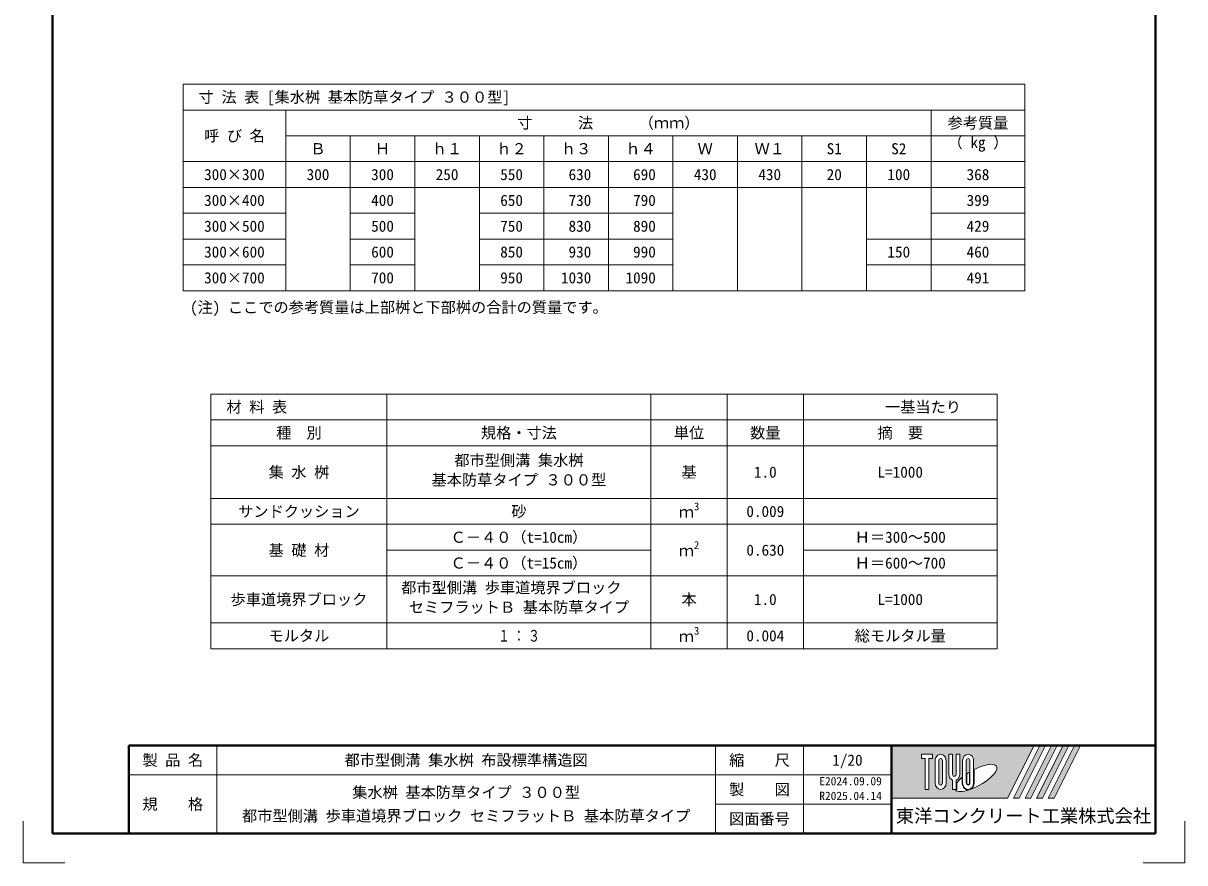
# Model space of a CAD drawing. Units: millimetres at full size; details may follow other scales. Extents: x 77586 to 117720, y -503 to 5664.
# Drawn here: x 77586 to 81546, y -363 to 2499 of the extents above; entities that cross this region are included whole.
import ezdxf
from ezdxf.enums import TextEntityAlignment as Align

# ---------------------------------------------------------------- set-up
doc = ezdxf.new("R2010")
doc.units = ezdxf.units.MM
doc.header["$LTSCALE"] = 40
for name, color, linetype, lineweight in [('Defpoints_3', 8, 'Continuous', 0), ('図枠', 7, 'Continuous', 5), ('寸法・材料表', 7, 'Continuous', 13)]:
    doc.layers.add(name, color=color, linetype=linetype, lineweight=lineweight)
doc.styles.add('ＭＳ ゴシック', font='')
doc.styles.add('ＭＳ Ｐゴシック', font='')
doc.styles.get('ＭＳ ゴシック').set_extended_font_data('MS Gothic')
doc.styles.get('ＭＳ Ｐゴシック').set_extended_font_data('MS PGothic')

msp = doc.modelspace()

# ---------------------------------------------------------------- hatches: boundary and pattern name
at = {"layer": '図枠'}
h = msp.add_hatch(color=256, dxfattribs=at)
h.paths.add_polyline_path([(80545.8, 36.79), (80545.8, -143.21), (80941.8, -143.21), (81031.8, 36.79)])
edge = h.paths.add_edge_path(flags=16)
edge.add_ellipse((80833.31, -74.01), major_axis=(70.52378, 39.47493), ratio=0.3471473354720696, start_angle=-144.31121600980623, end_angle=72.18990336618651, ccw=False)
edge.add_ellipse((80807.2, -91.06), major_axis=(-0, 24), ratio=0.8463541666666666, start_angle=-160.70345628558076, end_angle=-90.00000000004842)
edge.add_line((80827.51, -91.06), (80827.51, -45.31))
edge = h.paths.add_edge_path(flags=16)
edge.add_ellipse((80807.2, -15.36), major_axis=(-0, 22.15385), ratio=0.8463541725441261, start_angle=-90.00000000002018, end_angle=89.9999999999805, ccw=False)
edge.add_line((80825.95, -15.36), (80825.95, -91.06))
edge.add_ellipse((80807.2, -91.06), major_axis=(-0, 22.15385), ratio=0.8463541725441261, start_angle=90.00000000001455, end_angle=-89.99999999998585, ccw=False)
edge.add_line((80788.45, -91.06), (80788.45, -15.36))
edge = h.paths.add_edge_path(flags=16)
edge.add_line((80813.45, -15.36), (80813.45, -91.06))
edge.add_ellipse((80807.2, -91.06), major_axis=(-0, 7.38462), ratio=0.8463542107476151, start_angle=90.00000000001086, end_angle=-89.99999999998937, ccw=False)
edge.add_line((80800.95, -91.06), (80800.95, -15.36))
edge.add_ellipse((80807.2, -15.36), major_axis=(-0, 7.38462), ratio=0.8463542107476151, start_angle=-90.00000000009112, end_angle=89.99999999990871, ccw=False)
edge = h.paths.add_edge_path(flags=16)
edge.add_line((80811.89, -54.05), (80811.89, -91.06))
edge.add_ellipse((80807.2, -91.06), major_axis=(0, 5.53846), ratio=0.8463540961371586, start_angle=90.00000000016496, end_angle=-89.99999999983459, ccw=False)
edge.add_line((80802.51, -91.06), (80802.51, -60.11))
edge.add_ellipse((80833.31, -74.01), major_axis=(70.52378, 39.47493), ratio=0.34714733547206955, start_angle=107.79174171423011, end_angle=126.47131871371059, ccw=False)
edge = h.paths.add_edge_path(flags=16)
edge.add_line((80779.07, 6.79), (80779.07, -61.06))
edge.add_ellipse((80760.32, -61.06), major_axis=(0, 22.15385), ratio=0.8463541725441261, start_angle=-163.34116638240334, end_angle=-89.99999999998118, ccw=False)
edge.add_line((80766.57, -81.94), (80766.57, -113.21))
edge.add_line((80766.57, -113.21), (80754.07, -113.21))
edge.add_line((80754.07, -113.21), (80754.07, -81.94))
edge.add_ellipse((80760.32, -61.06), major_axis=(-0, 22.15385), ratio=0.8463541725441261, start_angle=89.9999999999805, end_angle=163.34116638240332, ccw=False)
edge.add_line((80741.57, -61.06), (80741.57, 6.79))
edge.add_line((80741.57, 6.79), (80754.07, 6.79))
edge.add_line((80754.07, 6.79), (80754.07, -61.06))
edge.add_ellipse((80760.32, -61.06), major_axis=(-0, 7.38462), ratio=0.8463542107476151, start_angle=90.00000000002173, end_angle=-89.9999999999788)
edge.add_line((80766.57, -61.06), (80766.57, 6.79))
edge.add_line((80766.57, 6.79), (80779.07, 6.79))
edge = h.paths.add_edge_path(flags=16)
edge.add_line((80786.89, -71.95), (80786.89, -91.06))
edge.add_ellipse((80807.2, -91.06), major_axis=(-0, 24), ratio=0.8463541666666666, start_angle=90.00000000001333, end_angle=-171.54427005147966)
edge.add_ellipse((80833.31, -74.01), major_axis=(70.52378, 39.47493), ratio=0.3471473354720695, start_angle=-178.6495357247113, end_angle=-148.2924421302249, ccw=False)
edge.add_line((80763.88, -115.06), (80768.14, -115.06))
edge.add_line((80768.14, -115.06), (80768.14, -91.65))
edge.add_ellipse((80833.31, -74.01), major_axis=(70.52378, 39.47493), ratio=0.3471473354720696, start_angle=148.21912047118397, end_angle=165.90812170313075, ccw=False)
edge = h.paths.add_edge_path(flags=16)
edge.add_ellipse((80713.45, -15.36), major_axis=(-0, 22.15385), ratio=0.8463541725441261, start_angle=-89.99999999998226, end_angle=90.00000000001808, ccw=False)
edge.add_line((80732.2, -15.36), (80732.2, -91.06))
edge.add_ellipse((80713.45, -91.06), major_axis=(-0, 22.15385), ratio=0.8463541725441261, start_angle=89.99999999997681, end_angle=-90.00000000002365, ccw=False)
edge.add_line((80694.7, -91.06), (80694.7, -15.36))
edge = h.paths.add_edge_path(flags=16)
edge.add_line((80719.7, -15.36), (80719.7, -91.06))
edge.add_ellipse((80713.45, -91.06), major_axis=(-0, 7.38462), ratio=0.8463542107476151, start_angle=90.00000000001086, end_angle=-89.99999999998937, ccw=False)
edge.add_line((80707.2, -91.06), (80707.2, -15.36))
edge.add_ellipse((80713.45, -15.36), major_axis=(-0, 7.38462), ratio=0.8463542107476151, start_angle=-90.00000000009112, end_angle=89.99999999990871, ccw=False)
h.paths.add_polyline_path([(80685.32, 6.79), (80685.32, -7.98), (80672.82, -7.98), (80672.82, -113.21), (80660.32, -113.21), (80660.32, -7.98), (80647.82, -7.98), (80647.82, 6.79)], flags=16)
for points in [[(80961.6, -143.21), (80981.4, -143.21), (81071.4, 36.79), (81051.6, 36.79)], [(81111, 36.79), (81091.2, 36.79), (81001.2, -143.21), (81021, -143.21)], [(81150.6, 36.79), (81130.8, 36.79), (81040.8, -143.21), (81060.6, -143.21)], [(81190.2, 36.79), (81170.4, 36.79), (81080.4, -143.21), (81100.2, -143.21)]]:
    msp.add_hatch(color=256, dxfattribs=at).paths.add_polyline_path(points)

# ---------------------------------------------------------------- linework, layer by layer
at = {"layer": 'Defpoints_3'}
for p, q in [((78130.8, 2291.05), (81000.8, 2291.05)), ((78130.8, 2291.05), (78130.8, 2203.05)), ((81000.8, 2291.05), (81000.8, 2203.05)), ((80680.8, 2115.05), (81000.8, 2115.05)), ((78480.8, 1939.05), (78700.8, 1939.05)), ((78920.8, 1939.05), (79140.8, 1939.05)), ((79800.8, 1939.05), (80680.8, 1939.05)), ((80460.8, 1675.05), (80680.8, 1675.05)), ((78225.8, 1234.58), (80905.8, 1234.58)), ((78225.8, 1234.58), (78225.8, 1146.58)), ((78825.8, 1234.58), (78825.8, 1146.58)), ((79725.8, 1234.58), (79725.8, 1146.58)), ((79985.8, 1234.58), (79985.8, 1146.58)), ((80245.8, 1234.58), (80245.8, 1146.58)), ((80905.8, 1234.58), (80905.8, 1146.58))]:
    msp.add_line(p, q, dxfattribs=at)
at = {"layer": 'Defpoints_3', "color": 1, "lineweight": 13}
for p, q in [((77585.8, -221.79), (77585.8, -363.21)), ((81545.8, -221.79), (81545.8, -363.21)), ((77585.8, -363.21), (77727.22, -363.21)), ((81545.8, -363.21), (81404.38, -363.21))]:
    msp.add_line(p, q, dxfattribs=at)
at = {"layer": '図枠', "lineweight": 40}
for p, q in [((77685.8, -263.21), (77685.8, 5236.79)), ((81445.8, -263.21), (81445.8, 5236.79)), ((77945.8, 36.79), (81445.8, 36.79)), ((77945.8, -263.21), (77945.8, 36.79)), ((80545.8, -263.21), (80545.8, 36.79)), ((81445.8, -263.21), (77685.8, -263.21))]:
    msp.add_line(p, q, dxfattribs=at)
at = {"layer": '図枠', "lineweight": 13}
for p, q in [((78245.8, -263.21), (78245.8, 36.79)), ((79945.8, -263.21), (79945.8, 36.79)), ((80245.8, -263.21), (80245.8, 36.79)), ((77945.8, -63.21), (80545.8, -63.21)), ((79945.8, -163.21), (80545.8, -163.21))]:
    msp.add_line(p, q, dxfattribs=at)
at = {"layer": '図枠'}
for p, q in [((80545.8, 36.79), (81031.8, 36.79)), ((80647.82, 6.79), (80647.82, -7.98)), ((80647.82, 6.79), (80685.32, 6.79)), ((80685.32, 6.79), (80685.32, -7.98)), ((80741.57, 6.79), (80754.07, 6.79)), ((80741.57, -61.06), (80741.57, 6.79)), ((80754.07, 6.79), (80754.07, -61.06)), ((80766.57, 6.79), (80779.07, 6.79)), ((80766.57, -61.06), (80766.57, 6.79)), ((80779.07, 6.79), (80779.07, -61.06)), ((81031.8, 36.79), (80941.8, -143.21)), ((81051.6, 36.79), (80961.6, -143.21)), ((81071.4, 36.79), (80981.4, -143.21)), ((81091.2, 36.79), (81001.2, -143.21)), ((81111, 36.79), (81021, -143.21)), ((81130.8, 36.79), (81040.8, -143.21)), ((81051.6, 36.79), (81071.4, 36.79)), ((81150.6, 36.79), (81060.6, -143.21)), ((81170.4, 36.79), (81080.4, -143.21)), ((81091.2, 36.79), (81111, 36.79)), ((81190.2, 36.79), (81100.2, -143.21)), ((81130.8, 36.79), (81150.6, 36.79)), ((81170.4, 36.79), (81190.2, 36.79)), ((80660.32, -7.98), (80647.82, -7.98)), ((80660.32, -7.98), (80660.32, -113.21)), ((80672.82, -7.98), (80672.82, -113.21)), ((80685.32, -7.98), (80672.82, -7.98)), ((80694.7, -15.36), (80694.7, -91.06)), ((80707.2, -91.06), (80707.2, -15.36)), ((80719.7, -15.36), (80719.7, -91.06)), ((80732.2, -91.06), (80732.2, -15.36)), ((80788.45, -15.36), (80788.45, -91.06)), ((80800.95, -91.06), (80800.95, -15.36)), ((80813.45, -15.36), (80813.45, -91.06)), ((80825.95, -91.06), (80825.95, -15.36)), ((80786.89, -71.95), (80786.89, -91.06)), ((80802.51, -91.06), (80802.51, -60.11)), ((80811.89, -54.05), (80811.89, -91.06)), ((80827.51, -91.06), (80827.51, -45.31)), ((80672.82, -113.21), (80660.32, -113.21)), ((80754.07, -81.94), (80754.07, -113.21)), ((80766.57, -113.21), (80754.07, -113.21)), ((80763.88, -115.06), (80768.14, -115.06)), ((80766.57, -81.94), (80766.57, -113.21)), ((80768.14, -91.65), (80768.14, -115.06)), ((80545.8, -143.21), (80941.8, -143.21)), ((80961.6, -143.21), (80981.4, -143.21)), ((81001.2, -143.21), (81021, -143.21)), ((81040.8, -143.21), (81060.6, -143.21)), ((81080.4, -143.21), (81100.2, -143.21))]:
    msp.add_line(p, q, dxfattribs=at)
for centre, major_axis, ratio, start_param, end_param in [((80713.45, -15.36), (-0, 22.15385), 0.846354, 4.712388980384952, 7.85398163397475), ((80807.2, -15.36), (-0, 22.15385), 0.846354, 4.712388980384393, 7.853981633974195), ((80713.45, -15.36), (-0, 7.38462), 0.846354, 4.712388980383344, 7.8539816339731345), ((80807.2, -15.36), (-0, 7.38462), 0.846354, 4.712388980383344, 7.8539816339731345), ((80833.31, -74.01), (70.52378, 39.47493), 0.347147, 4.262185332381641, 7.742916281338573), ((80760.32, -61.06), (-0, 22.15385), 0.846354, 1.5707963267946083, 2.8017557441351593), ((80760.32, -61.06), (-0, 7.38462), 0.846354, 1.5707963267952176, 4.712388980385003), ((80760.32, -61.06), (0, 22.15385), 0.846354, 3.4814295630444256, 4.712388980384968), ((80833.31, -74.01), (70.52378, 39.47493), 0.347147, 2.0815196641224314, 2.5155126073167264), ((80833.31, -74.01), (70.52378, 39.47493), 0.347147, 1.681740509797011, 1.8219833196615158), ((80713.45, -91.06), (-0, 22.15385), 0.846354, 1.5707963267945544, 4.712388980384341), ((80713.45, -91.06), (-0, 7.38462), 0.846354, 1.5707963267950569, 4.712388980384847), ((80833.31, -74.01), (70.52378, 39.47493), 0.347147, 3.209397509057131, 4.200445063285375), ((80807.2, -91.06), (-0, 24), 0.846354, 1.5707963267950935, 3.3154678663290893), ((80807.2, -91.06), (-0, 22.15385), 0.846354, 1.570796326795109, 4.712388980384899), ((80807.2, -91.06), (-0, 7.38462), 0.846354, 1.5707963267950569, 4.712388980384847), ((80807.2, -91.06), (0, 5.53846), 0.846354, 1.5707963267973335, 4.712388980387133), ((80807.2, -91.06), (-0, 24), 0.846354, 3.5338438000146613, 4.712388980383975)]:
    msp.add_ellipse(centre, major_axis=major_axis, ratio=ratio, start_param=start_param, end_param=end_param, dxfattribs=at)
at = {"layer": '寸法・材料表'}
for p, q in [((78130.8, 2203.05), (81000.8, 2203.05)), ((78130.8, 2203.05), (78130.8, 1587.05)), ((78480.8, 2203.05), (78480.8, 1587.05)), ((80680.8, 2203.05), (80680.8, 1587.05)), ((81000.8, 2203.05), (81000.8, 1587.05)), ((78480.8, 2115.05), (80680.8, 2115.05)), ((78700.8, 2115.05), (78700.8, 1587.05)), ((78920.8, 2115.05), (78920.8, 1587.05)), ((79140.8, 2115.05), (79140.8, 1587.05)), ((79360.8, 2115.05), (79360.8, 1587.05)), ((79580.8, 2115.05), (79580.8, 1587.05)), ((79800.8, 2115.05), (79800.8, 1587.05)), ((80020.8, 2115.05), (80020.8, 1587.05)), ((80240.8, 2115.05), (80240.8, 1587.05)), ((80460.8, 2115.05), (80460.8, 1587.05)), ((78130.8, 2027.05), (81000.8, 2027.05)), ((78130.8, 1939.05), (78480.8, 1939.05)), ((78700.8, 1939.05), (78920.8, 1939.05)), ((79140.8, 1939.05), (79800.8, 1939.05)), ((80680.8, 1939.05), (81000.8, 1939.05)), ((78130.8, 1851.05), (78480.8, 1851.05)), ((78700.8, 1851.05), (78920.8, 1851.05)), ((79140.8, 1851.05), (79800.8, 1851.05)), ((80680.8, 1851.05), (81000.8, 1851.05)), ((78130.8, 1763.05), (78480.8, 1763.05)), ((78700.8, 1763.05), (78920.8, 1763.05)), ((79140.8, 1763.05), (79800.8, 1763.05)), ((80460.8, 1763.05), (81000.8, 1763.05)), ((78130.8, 1675.05), (78480.8, 1675.05)), ((78700.8, 1675.05), (78920.8, 1675.05)), ((79140.8, 1675.05), (79800.8, 1675.05)), ((80680.8, 1675.05), (81000.8, 1675.05)), ((78130.8, 1587.05), (81000.8, 1587.05)), ((78225.8, 1146.58), (80905.8, 1146.58)), ((78225.8, 1146.58), (78225.8, 366.58)), ((78825.8, 1146.58), (78825.8, 366.58)), ((79725.8, 1146.58), (79725.8, 366.58)), ((79985.8, 1146.58), (79985.8, 366.58)), ((80245.8, 1146.58), (80245.8, 366.58)), ((80905.8, 1146.58), (80905.8, 366.58)), ((78225.8, 1058.58), (80905.8, 1058.58)), ((78225.8, 878.58), (80905.8, 878.58)), ((78225.8, 790.58), (80905.8, 790.58)), ((78825.8, 702.58), (79725.8, 702.58)), ((80245.8, 702.58), (80905.8, 702.58)), ((78225.8, 614.58), (80905.8, 614.58)), ((78225.8, 454.58), (80905.8, 454.58)), ((78225.8, 366.58), (80905.8, 366.58))]:
    msp.add_line(p, q, dxfattribs=at)

# ---------------------------------------------------------------- texts
at = {"layer": '図枠', "style": 'ＭＳ ゴシック'}
for s, height, p in [('製 品 名', 37.98, (78095.8, -13.21)), ('都市型側溝 集水桝 布設標準構造図', 37.98, (79095.8, -13.21)), ('縮\u3000\u3000尺', 37.98, (80095.8, -13.21)), ('1/20', 37.98, (80395.8, -13.21)), ('集水桝 基本防草タイプ ３００型', 37.98, (79095.8, -123.21)), ('製\u3000\u3000図', 37.98, (80095.8, -113.21)), ('規\u3000\u3000格', 37.98, (78095.8, -163.21)), ('都市型側溝 歩車道境界ブロック セミフラットＢ 基本防草タイプ', 37.98, (79095.8, -203.21)), ('図面番号', 37.98, (80095.8, -213.21)), ('東洋コンクリート工業株式会社', 45.57, (80995.8, -203.21))]:
    msp.add_text(s, height=height, dxfattribs=at).set_placement(p, align=Align.MIDDLE_CENTER)
for s, p in [('E2024.09.09', (80299.93, -70.84)), ('R2025.04.14', (80299.93, -120.84))]:
    msp.add_text(s, height=28.48, dxfattribs=at).set_placement(p, align=Align.TOP_LEFT)
at = {"layer": '寸法・材料表', "style": 'ＭＳ ゴシック'}
for s, p in [('\u3000寸 法 表 [集水桝 基本防草タイプ ３００型]', (78132, 2247.05)), ('\u3000材 料 表', (78227, 1190.58))]:
    msp.add_text(s, height=37.98, dxfattribs=at).set_placement(p, align=Align.MIDDLE_LEFT)
for s, p in [('寸\u3000    法    \u3000（ｍｍ）', (79580.8, 2159.05)), ('参考質量', (80840.8, 2159.05)), ('呼 び 名', (78305.8, 2115.05)), ('Ｂ', (78590.8, 2071.05)), ('Ｈ', (78810.8, 2071.05)), ('ｈ１', (79030.8, 2071.05)), ('ｈ２', (79250.8, 2071.05)), ('ｈ３', (79470.8, 2071.05)), ('ｈ４', (79690.8, 2071.05)), ('Ｗ', (79910.8, 2071.05)), ('Ｗ１', (80130.8, 2071.05)), ('S1', (80350.8, 2071.05)), ('S2', (80570.8, 2071.05)), ('300×300', (78305.8, 1983.05)), ('300', (78590.8, 1983.05)), ('300', (78810.8, 1983.05)), ('250', (79030.8, 1983.05)), ('550', (79250.8, 1983.05)), (' 630', (79470.8, 1983.05)), (' 690', (79690.8, 1983.05)), ('430', (79910.8, 1983.05)), ('430', (80130.8, 1983.05)), ('20', (80350.8, 1983.05)), ('100', (80570.8, 1983.05)), ('368', (80840.8, 1983.05)), ('300×400', (78305.8, 1895.05)), ('400', (78810.8, 1895.05)), ('650', (79250.8, 1895.05)), (' 730', (79470.8, 1895.05)), (' 790', (79690.8, 1895.05)), ('399', (80840.8, 1895.05)), ('300×500', (78305.8, 1807.05)), ('500', (78810.8, 1807.05)), ('750', (79250.8, 1807.05)), (' 830', (79470.8, 1807.05)), (' 890', (79690.8, 1807.05)), ('429', (80840.8, 1807.05)), ('300×600', (78305.8, 1719.05)), ('600', (78810.8, 1719.05)), ('850', (79250.8, 1719.05)), (' 930', (79470.8, 1719.05)), (' 990', (79690.8, 1719.05)), ('150', (80570.8, 1719.05)), ('460', (80840.8, 1719.05)), ('300×700', (78305.8, 1631.05)), ('700', (78810.8, 1631.05)), ('950', (79250.8, 1631.05)), ('1030', (79470.8, 1631.05)), ('1090', (79690.8, 1631.05)), ('491', (80840.8, 1631.05)), ('\u3000\u3000\u3000一基当たり', (80575.8, 1190.58)), ('種\u3000別', (78525.8, 1102.58)), ('規格・寸法', (79275.8, 1102.58)), ('単位', (79855.8, 1102.58)), ('数量', (80115.8, 1102.58)), ('摘\u3000要', (80575.8, 1102.58)), ('集 水 桝', (78525.8, 968.58)), ('基', (79855.8, 968.58)), ('1.0', (80115.8, 968.58)), ('L=1000', (80575.8, 968.58)), ('サンドクッション', (78525.8, 834.58)), ('砂', (79275.8, 834.58)), ('0.009', (80115.8, 834.58)), ('Ｃ－４０（t=10cm）', (79275.8, 746.58)), ('Ｈ＝300～500', (80575.8, 746.58)), ('基 礎 材', (78525.8, 702.58)), ('0.630', (80115.8, 702.58)), ('Ｃ－４０（t=15cm）', (79275.8, 658.58)), ('Ｈ＝600～700', (80575.8, 658.58)), ('歩車道境界ブロック', (78525.8, 534.58)), ('本', (79855.8, 534.58)), ('1.0', (80115.8, 534.58)), ('L=1000', (80575.8, 534.58)), ('モルタル', (78525.8, 410.58)), ('0.004', (80115.8, 410.58)), ('総モルタル量', (80575.8, 410.58))]:
    msp.add_text(s, height=37.98, dxfattribs=at).set_placement(p, align=Align.MIDDLE_CENTER)
msp.add_text('（ kg ）', height=37.98, dxfattribs=at).set_placement((80840.8, 2062.05), align=Align.BOTTOM_CENTER)
for s, height, p in [('(注) ここでの参考質量は上部桝と下部桝の合計の質量です。', 37.98, (78154.31, 1499.99)), ('ｍ', 37.98, (79820.83, 802.45)), ('3', 26.58, (79872.63, 830.45)), ('2', 26.58, (79872.63, 698.45)), ('ｍ', 37.98, (79820.83, 670.45)), ('3', 26.58, (79872.63, 406.45)), ('ｍ', 37.98, (79820.83, 378.45))]:
    msp.add_text(s, height=height, dxfattribs=at).set_placement(p, align=Align.BOTTOM_LEFT)
for s, p in [('都市型側溝 集水桝', (79055.65, 1027.81)), ('基本防草タイプ ３００型', (78977.95, 961.15)), ('都市型側溝 歩車道境界ブロック\u3000', (78874.35, 593.81)), ('セミフラットＢ 基本防草タイプ', (78900.25, 527.15))]:
    msp.add_text(s, height=37.98, dxfattribs=at).set_placement(p, align=Align.TOP_LEFT)
at = {"layer": '寸法・材料表', "style": 'ＭＳ Ｐゴシック', "width": 0.75}
msp.add_text('１ ： ３', height=39.59, dxfattribs=at).set_placement((79275.8, 410.58), align=Align.MIDDLE_CENTER)

doc.saveas('drawing.dxf')
